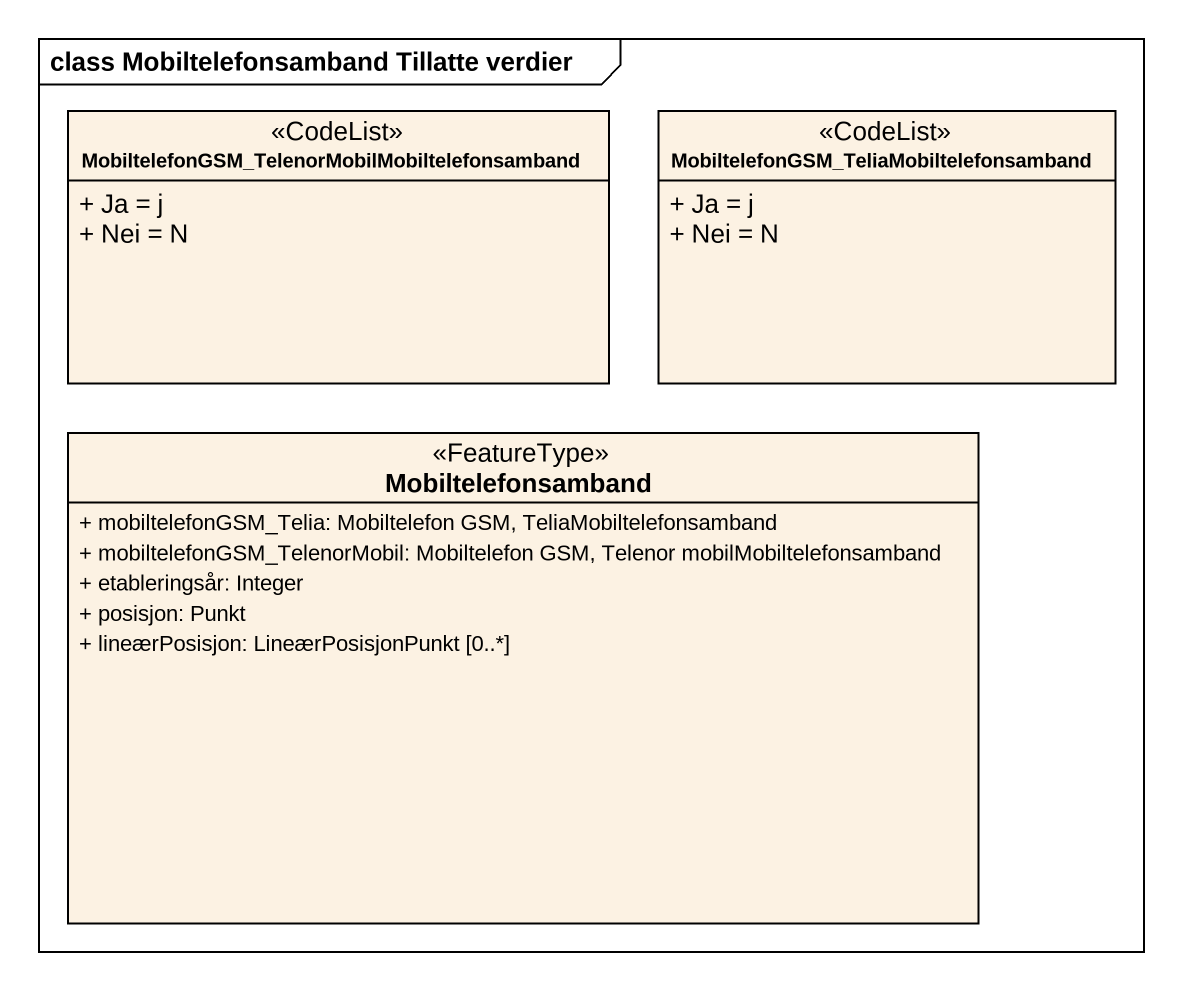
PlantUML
@startuml
mainframe class Mobiltelefonsamband Tillatte verdier
hide circle
hide empty members
skinparam classAttributeIconSize 0
class "MobiltelefonGSM_TelenorMobilMobiltelefonsamband" as MobiltelefonGSM <<CodeList>> {
  + Ja = j
  + Nei = N
}
class "MobiltelefonGSM_TeliaMobiltelefonsamband" as MobiltelefonGSM_2 <<CodeList>> {
  + Ja = j
  + Nei = N
}
class Mobiltelefonsamband <<FeatureType>> {
  + mobiltelefonGSM_Telia: Mobiltelefon GSM, TeliaMobiltelefonsamband
  + mobiltelefonGSM_TelenorMobil: Mobiltelefon GSM, Telenor mobilMobiltelefonsamband
  + etableringsår: Integer
  + posisjon: Punkt
  + lineærPosisjon: LineærPosisjonPunkt [0..*]
}
@enduml
